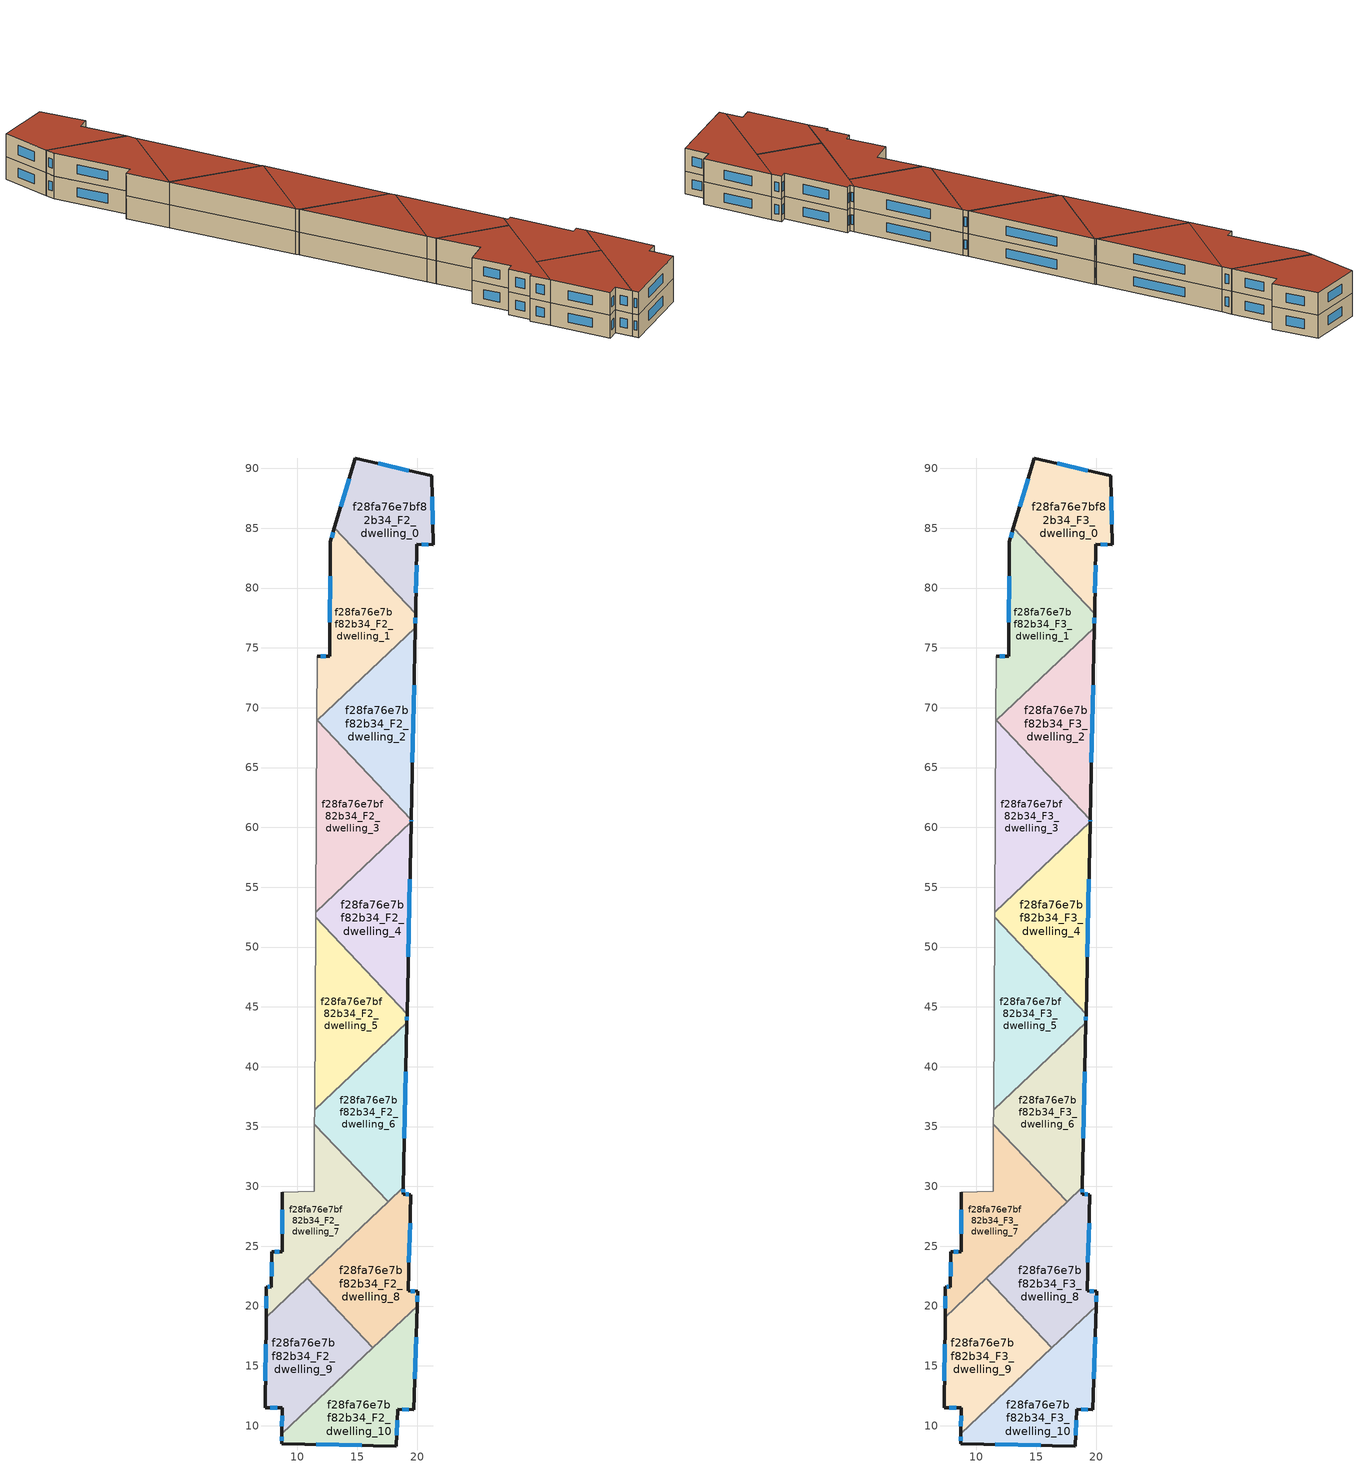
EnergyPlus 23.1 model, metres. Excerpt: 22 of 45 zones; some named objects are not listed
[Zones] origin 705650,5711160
f28fa76e7bf82b34_F2_dwelling_0
 floor to f28fa76e7bf82b34_F1_dwelling_0 (EU_floor_Construction): 21.23,89.37 21.36,83.62 19.99,83.66 19.87,77.87 13.1,85.03 14.84,90.87 z6
 wall outside (EU_wall_Construction): 19.87,77.87 19.99,83.66 21.36,83.62 21.23,89.37 14.84,90.87 13.1,85.03 z6:9
 wall to f28fa76e7bf82b34_F2_dwelling_1 (EU_wall_Construction): 13.1,85.03 19.87,77.87 z6:9
 window (EU_Window_Construction): 21.32,85.34 21.27,87.65 / 20.4,83.65 20.95,83.63 / 19.91,79.6 19.95,81.92 / 14.32,89.12 13.62,86.78 / 19.32,89.81 16.75,90.42 z6.9:8.1
f28fa76e7bf82b34_F2_dwelling_1
 floor to f28fa76e7bf82b34_F1_dwelling_1 (EU_floor_Construction): 13.1,85.03 19.87,77.87 19.84,76.68 11.61,68.9 11.64,74.31 12.69,74.3 12.75,83.87 z6
 wall outside (EU_wall_Construction): 13.1,85.03 12.75,83.87 12.69,74.3 11.64,74.31 / 19.84,76.68 19.87,77.87 z6:9
 wall adiabatic (EU_wall_Construction): 11.64,74.31 11.61,68.9 z6:9
 wall to f28fa76e7bf82b34_F2_dwelling_2 (EU_wall_Construction): 11.65,68.94 19.84,76.68 z6:9
 wall to f28fa76e7bf82b34_F2_dwelling_3 (EU_wall_Construction): 11.61,68.9 11.65,68.94 z6:9
 window (EU_Window_Construction): 12.99,84.68 12.85,84.21 / 19.85,77.04 19.86,77.51 / 12.38,74.3 11.96,74.31 / 12.73,81 12.71,77.16 z6.9:8.1
f28fa76e7bf82b34_F2_dwelling_10
 floor to f28fa76e7bf82b34_F1_dwelling_10 (EU_floor_Construction): 20,20 19.72,11.33 18.37,11.37 18.26,8.31 8.69,8.51 8.7,9.32 z6
 wall outside (EU_wall_Construction): 8.7,9.32 8.69,8.51 18.26,8.31 18.37,11.37 19.72,11.33 20,20 z6:9
 wall to f28fa76e7bf82b34_F2_dwelling_9 (EU_wall_Construction): 16.3,16.5 8.7,9.32 z6:9
 wall to f28fa76e7bf82b34_F2_dwelling_8 (EU_wall_Construction): 20,20 16.3,16.5 z6:9
 window (EU_Window_Construction): 19.8,13.92 19.92,17.4 / 18.77,11.36 19.31,11.34 / 18.29,9.22 18.34,10.45 / 11.56,8.45 15.39,8.37 / 8.7,9.08 8.7,8.75 z6.9:8.1
f28fa76e7bf82b34_F2_dwelling_2
 floor to f28fa76e7bf82b34_F1_dwelling_2 (EU_floor_Construction): 19.84,76.68 19.5,60.63 11.65,68.94 z6
 wall outside (EU_wall_Construction): 19.5,60.63 19.84,76.68 z6:9
 wall to f28fa76e7bf82b34_F2_dwelling_3 (EU_wall_Construction): 11.65,68.94 19.5,60.63 z6:9
 window (EU_Window_Construction): 19.61,65.44 19.74,71.88 z6.9:8.1
f28fa76e7bf82b34_F2_dwelling_3
 floor to f28fa76e7bf82b34_F1_dwelling_3 (EU_floor_Construction): 11.65,68.94 19.5,60.63 19.5,60.45 11.52,52.91 11.61,68.9 z6
 wall outside (EU_wall_Construction): 19.5,60.45 19.5,60.63 z6:9
 wall to f28fa76e7bf82b34_F2_dwelling_4 (EU_wall_Construction): 11.52,52.91 19.5,60.45 z6:9
 wall adiabatic (EU_wall_Construction): 11.61,68.9 11.52,52.91 z6:9
 window (EU_Window_Construction): 19.5,60.51 19.5,60.58 z6.9:8.1
f28fa76e7bf82b34_F2_dwelling_4
 floor to f28fa76e7bf82b34_F1_dwelling_4 (EU_floor_Construction): 19.5,60.45 19.16,44.39 11.52,52.48 11.52,52.91 z6
 wall outside (EU_wall_Construction): 19.16,44.39 19.5,60.45 z6:9
 wall to f28fa76e7bf82b34_F2_dwelling_5 (EU_wall_Construction): 11.52,52.48 19.16,44.39 z6:9
 wall adiabatic (EU_wall_Construction): 11.52,52.91 11.52,52.48 z6:9
 window (EU_Window_Construction): 19.26,49.2 19.4,55.65 z6.9:8.1
f28fa76e7bf82b34_F2_dwelling_5
 floor to f28fa76e7bf82b34_F1_dwelling_5 (EU_floor_Construction): 11.52,52.48 19.16,44.39 19.15,43.69 11.43,36.4 z6
 wall outside (EU_wall_Construction): 19.15,43.69 19.16,44.39 z6:9
 wall to f28fa76e7bf82b34_F2_dwelling_6 (EU_wall_Construction): 11.43,36.4 19.15,43.69 z6:9
 wall adiabatic (EU_wall_Construction): 11.52,52.48 11.43,36.4 z6:9
 window (EU_Window_Construction): 19.15,43.9 19.16,44.18 z6.9:8.1
f28fa76e7bf82b34_F2_dwelling_6
 floor to f28fa76e7bf82b34_F1_dwelling_6 (EU_floor_Construction): 19.15,43.69 18.85,29.91 17.57,28.7 11.42,35.21 11.43,36.4 z6
 wall outside (EU_wall_Construction): 18.85,29.91 19.15,43.69 z6:9
 wall to f28fa76e7bf82b34_F2_dwelling_7 (EU_wall_Construction): 11.42,35.21 17.57,28.7 z6:9
 wall adiabatic (EU_wall_Construction): 11.43,36.4 11.42,35.21 z6:9
 wall to f28fa76e7bf82b34_F2_dwelling_8 (EU_wall_Construction): 17.57,28.7 18.85,29.91 z6:9
 window (EU_Window_Construction): 18.94,34.04 19.06,39.57 z6.9:8.1
f28fa76e7bf82b34_F2_dwelling_7
 floor to f28fa76e7bf82b34_F1_dwelling_7 (EU_floor_Construction): 11.42,35.21 17.57,28.7 7.38,19.07 7.41,21.6 7.82,21.59 7.86,24.56 8.72,24.56 8.75,29.51 11.39,29.58 z6
 wall outside (EU_wall_Construction): 8.75,29.51 8.72,24.56 7.86,24.56 7.82,21.59 7.41,21.6 7.38,19.07 z6:9
 wall adiabatic (EU_wall_Construction): 11.42,35.21 11.39,29.58 8.75,29.51 z6:9
 wall to f28fa76e7bf82b34_F2_dwelling_9 (EU_wall_Construction): 7.38,19.07 10.81,22.31 z6:9
 wall to f28fa76e7bf82b34_F2_dwelling_8 (EU_wall_Construction): 10.81,22.31 17.57,28.7 z6:9
 window (EU_Window_Construction): 8.74,28.03 8.73,26.04 / 7.4,20.84 7.39,19.82 / 7.7,21.59 7.53,21.6 / 7.85,23.67 7.84,22.48 / 8.46,24.56 8.12,24.56 z6.9:8.1
f28fa76e7bf82b34_F2_dwelling_8
 floor to f28fa76e7bf82b34_F1_dwelling_8 (EU_floor_Construction): 19.48,29.31 19.25,21.26 20.04,21.24 20,20 16.3,16.5 10.81,22.31 18.85,29.91 18.84,29.34 z6
 wall outside (EU_wall_Construction): 20,20 20.04,21.24 19.25,21.26 19.48,29.31 18.84,29.34 18.85,29.91 z6:9
 wall to f28fa76e7bf82b34_F2_dwelling_9 (EU_wall_Construction): 10.81,22.31 16.3,16.5 z6:9
 window (EU_Window_Construction): 19.29,29.32 19.03,29.34 / 19.32,23.67 19.41,26.9 / 19.8,21.25 19.49,21.26 / 20.01,20.37 20.03,20.87 / 18.85,29.51 18.85,29.74 z6.9:8.1
f28fa76e7bf82b34_F2_dwelling_9
 floor to f28fa76e7bf82b34_F1_dwelling_9 (EU_floor_Construction): 10.81,22.31 16.3,16.5 8.7,9.32 8.73,11.5 7.3,11.51 7.38,19.07 z6
 wall outside (EU_wall_Construction): 7.38,19.07 7.3,11.51 8.73,11.5 8.7,9.32 z6:9
 window (EU_Window_Construction): 8.72,10.84 8.71,9.97 / 7.73,11.51 8.3,11.5 / 7.36,16.81 7.33,13.78 z6.9:8.1
f28fa76e7bf82b34_F3_dwelling_0
 floor to f28fa76e7bf82b34_F2_dwelling_0 (EU_floor_Construction): 21.23,89.37 21.36,83.62 19.99,83.66 19.87,77.87 13.1,85.03 14.84,90.87 z9
 wall outside (EU_wall_Construction): 19.87,77.87 19.99,83.66 21.36,83.62 21.23,89.37 14.84,90.87 13.1,85.03 z9:12
 wall to f28fa76e7bf82b34_F3_dwelling_1 (EU_wall_Construction): 13.1,85.03 19.87,77.87 z9:12
 window (EU_Window_Construction): 21.32,85.34 21.27,87.65 / 20.4,83.65 20.95,83.63 / 19.91,79.6 19.95,81.92 / 14.32,89.12 13.62,86.78 / 19.32,89.81 16.75,90.42 z9.9:11.1
 roof outside (EU_roof_Construction): 19.87,77.87 19.99,83.66 21.36,83.62 21.23,89.37 14.84,90.87 13.1,85.03 z12
f28fa76e7bf82b34_F3_dwelling_1
 floor to f28fa76e7bf82b34_F2_dwelling_1 (EU_floor_Construction): 13.1,85.03 19.87,77.87 19.84,76.68 11.61,68.9 11.64,74.31 12.69,74.3 12.75,83.87 z9
 wall outside (EU_wall_Construction): 13.1,85.03 12.75,83.87 12.69,74.3 11.64,74.31 / 19.84,76.68 19.87,77.87 z9:12
 wall adiabatic (EU_wall_Construction): 11.64,74.31 11.61,68.9 z9:12
 wall to f28fa76e7bf82b34_F3_dwelling_2 (EU_wall_Construction): 11.65,68.94 19.84,76.68 z9:12
 wall to f28fa76e7bf82b34_F3_dwelling_3 (EU_wall_Construction): 11.61,68.9 11.65,68.94 z9:12
 window (EU_Window_Construction): 12.99,84.68 12.85,84.21 / 19.85,77.04 19.86,77.51 / 12.38,74.3 11.96,74.31 / 12.73,81 12.71,77.16 z9.9:11.1
 roof outside (EU_roof_Construction): 19.84,76.68 19.87,77.87 13.1,85.03 12.75,83.87 12.69,74.3 11.64,74.31 11.61,68.9 z12
f28fa76e7bf82b34_F3_dwelling_10
 floor to f28fa76e7bf82b34_F2_dwelling_10 (EU_floor_Construction): 20,20 19.72,11.33 18.37,11.37 18.26,8.31 8.69,8.51 8.7,9.32 z9
 wall outside (EU_wall_Construction): 8.7,9.32 8.69,8.51 18.26,8.31 18.37,11.37 19.72,11.33 20,20 z9:12
 wall to f28fa76e7bf82b34_F3_dwelling_9 (EU_wall_Construction): 16.3,16.5 8.7,9.32 z9:12
 wall to f28fa76e7bf82b34_F3_dwelling_8 (EU_wall_Construction): 20,20 16.3,16.5 z9:12
 window (EU_Window_Construction): 19.8,13.92 19.92,17.4 / 18.77,11.36 19.31,11.34 / 18.29,9.22 18.34,10.45 / 11.56,8.45 15.39,8.37 / 8.7,9.08 8.7,8.75 z9.9:11.1
 roof outside (EU_roof_Construction): 18.26,8.31 18.37,11.37 19.72,11.33 20,20 8.7,9.32 8.69,8.51 z12
f28fa76e7bf82b34_F3_dwelling_2
 floor to f28fa76e7bf82b34_F2_dwelling_2 (EU_floor_Construction): 19.84,76.68 19.5,60.63 11.65,68.94 z9
 wall outside (EU_wall_Construction): 19.5,60.63 19.84,76.68 z9:12
 wall to f28fa76e7bf82b34_F3_dwelling_3 (EU_wall_Construction): 11.65,68.94 19.5,60.63 z9:12
 window (EU_Window_Construction): 19.61,65.44 19.74,71.88 z9.9:11.1
 roof outside (EU_roof_Construction): 19.5,60.63 19.84,76.68 11.65,68.94 z12
f28fa76e7bf82b34_F3_dwelling_3
 floor to f28fa76e7bf82b34_F2_dwelling_3 (EU_floor_Construction): 11.65,68.94 19.5,60.63 19.5,60.45 11.52,52.91 11.61,68.9 z9
 wall outside (EU_wall_Construction): 19.5,60.45 19.5,60.63 z9:12
 wall to f28fa76e7bf82b34_F3_dwelling_4 (EU_wall_Construction): 11.52,52.91 19.5,60.45 z9:12
 wall adiabatic (EU_wall_Construction): 11.61,68.9 11.52,52.91 z9:12
 window (EU_Window_Construction): 19.5,60.51 19.5,60.58 z9.9:11.1
 roof outside (EU_roof_Construction): 19.5,60.45 19.5,60.63 11.65,68.94 11.61,68.9 11.52,52.91 z12
f28fa76e7bf82b34_F3_dwelling_4
 floor to f28fa76e7bf82b34_F2_dwelling_4 (EU_floor_Construction): 19.5,60.45 19.16,44.39 11.52,52.48 11.52,52.91 z9
 wall outside (EU_wall_Construction): 19.16,44.39 19.5,60.45 z9:12
 wall to f28fa76e7bf82b34_F3_dwelling_5 (EU_wall_Construction): 11.52,52.48 19.16,44.39 z9:12
 wall adiabatic (EU_wall_Construction): 11.52,52.91 11.52,52.48 z9:12
 window (EU_Window_Construction): 19.26,49.2 19.4,55.65 z9.9:11.1
 roof outside (EU_roof_Construction): 19.16,44.39 19.5,60.45 11.52,52.91 11.52,52.48 z12
f28fa76e7bf82b34_F3_dwelling_5
 floor to f28fa76e7bf82b34_F2_dwelling_5 (EU_floor_Construction): 11.52,52.48 19.16,44.39 19.15,43.69 11.43,36.4 z9
 wall outside (EU_wall_Construction): 19.15,43.69 19.16,44.39 z9:12
 wall to f28fa76e7bf82b34_F3_dwelling_6 (EU_wall_Construction): 11.43,36.4 19.15,43.69 z9:12
 wall adiabatic (EU_wall_Construction): 11.52,52.48 11.43,36.4 z9:12
 window (EU_Window_Construction): 19.15,43.9 19.16,44.18 z9.9:11.1
 roof outside (EU_roof_Construction): 19.15,43.69 19.16,44.39 11.52,52.48 11.43,36.4 z12
f28fa76e7bf82b34_F3_dwelling_6
 floor to f28fa76e7bf82b34_F2_dwelling_6 (EU_floor_Construction): 19.15,43.69 18.85,29.91 17.57,28.7 11.42,35.21 11.43,36.4 z9
 wall outside (EU_wall_Construction): 18.85,29.91 19.15,43.69 z9:12
 wall to f28fa76e7bf82b34_F3_dwelling_7 (EU_wall_Construction): 11.42,35.21 17.57,28.7 z9:12
 wall adiabatic (EU_wall_Construction): 11.43,36.4 11.42,35.21 z9:12
 wall to f28fa76e7bf82b34_F3_dwelling_8 (EU_wall_Construction): 17.57,28.7 18.85,29.91 z9:12
 window (EU_Window_Construction): 18.94,34.04 19.06,39.57 z9.9:11.1
 roof outside (EU_roof_Construction): 18.85,29.91 19.15,43.69 11.43,36.4 11.42,35.21 17.57,28.7 z12
f28fa76e7bf82b34_F3_dwelling_7
 floor to f28fa76e7bf82b34_F2_dwelling_7 (EU_floor_Construction): 11.42,35.21 17.57,28.7 7.38,19.07 7.41,21.6 7.82,21.59 7.86,24.56 8.72,24.56 8.75,29.51 11.39,29.58 z9
 wall outside (EU_wall_Construction): 8.75,29.51 8.72,24.56 7.86,24.56 7.82,21.59 7.41,21.6 7.38,19.07 z9:12
 wall adiabatic (EU_wall_Construction): 11.42,35.21 11.39,29.58 8.75,29.51 z9:12
 wall to f28fa76e7bf82b34_F3_dwelling_9 (EU_wall_Construction): 7.38,19.07 10.81,22.31 z9:12
 wall to f28fa76e7bf82b34_F3_dwelling_8 (EU_wall_Construction): 10.81,22.31 17.57,28.7 z9:12
 window (EU_Window_Construction): 8.74,28.03 8.73,26.04 / 7.4,20.84 7.39,19.82 / 7.7,21.59 7.53,21.6 / 7.85,23.67 7.84,22.48 / 8.46,24.56 8.12,24.56 z9.9:11.1
 roof outside (EU_roof_Construction): 17.57,28.7 11.42,35.21 11.39,29.58 8.75,29.51 8.72,24.56 7.86,24.56 7.82,21.59 7.41,21.6 7.38,19.07 z12
f28fa76e7bf82b34_F3_dwelling_8
 floor to f28fa76e7bf82b34_F2_dwelling_8 (EU_floor_Construction): 19.48,29.31 19.25,21.26 20.04,21.24 20,20 16.3,16.5 10.81,22.31 18.85,29.91 18.84,29.34 z9
 wall outside (EU_wall_Construction): 20,20 20.04,21.24 19.25,21.26 19.48,29.31 18.84,29.34 18.85,29.91 z9:12
 wall to f28fa76e7bf82b34_F3_dwelling_9 (EU_wall_Construction): 10.81,22.31 16.3,16.5 z9:12
 window (EU_Window_Construction): 19.29,29.32 19.03,29.34 / 19.32,23.67 19.41,26.9 / 19.8,21.25 19.49,21.26 / 20.01,20.37 20.03,20.87 / 18.85,29.51 18.85,29.74 z9.9:11.1
 roof outside (EU_roof_Construction): 20,20 20.04,21.24 19.25,21.26 19.48,29.31 18.84,29.34 18.85,29.91 10.81,22.31 16.3,16.5 z12
f28fa76e7bf82b34_F3_dwelling_9
 floor to f28fa76e7bf82b34_F2_dwelling_9 (EU_floor_Construction): 10.81,22.31 16.3,16.5 8.7,9.32 8.73,11.5 7.3,11.51 7.38,19.07 z9
 wall outside (EU_wall_Construction): 7.38,19.07 7.3,11.51 8.73,11.5 8.7,9.32 z9:12
 window (EU_Window_Construction): 8.72,10.84 8.71,9.97 / 7.73,11.51 8.3,11.5 / 7.36,16.81 7.33,13.78 z9.9:11.1
 roof outside (EU_roof_Construction): 16.3,16.5 10.81,22.31 7.38,19.07 7.3,11.51 8.73,11.5 8.7,9.32 z12
[Building]
EU S2 Campaign: North Axis=0; Terrain=City; Solar Distribution=FullExterior
[Site:Location]
London: Latitude=51.5; Longitude=-0.5; Time Zone=0; Elevation=25
[SizingPeriod:WeatherFileDays]
AnnualSizingPeriod: Begin Month=1; Begin Day of Month=1; End Month=12; End Day of Month=31; Day of Week for Start Day=Monday; Use Weather File Daylight Saving Period=No; Use Weather File Rain and Snow Indicators=No
[MATERIAL]
EU_InternalMass_Material: Roughness=MediumRough; Thickness=0.1; Conductivity=1; Density=1800; Specific Heat=900; Thermal Absorptance=0.9; Solar Absorptance=0.7; Visible Absorptance=0.7
[MATERIAL:NOMASS] Roughness=MediumRough; Thermal Absorptance=0.9; Solar Absorptance=0.7; Visible Absorptance=0.7
Name | Thermal Resistance
EU_wall_NoMass | 1.04674
EU_roof_NoMass | 4.32442
EU_floor_NoMass | 2.04616
[WINDOWMATERIAL:SIMPLEGLAZINGSYSTEM]
EU_Window_SimpleGlazing: UFactor=4.25843; Solar Heat Gain Coefficient=0.85; Visible Transmittance=0.85
[CONSTRUCTION]
EU_wall_Construction: EU_wall_NoMass
EU_roof_Construction: EU_roof_NoMass
EU_floor_Construction: EU_floor_NoMass
EU_Window_Construction: EU_Window_SimpleGlazing
EU_InternalMass_Construction: EU_InternalMass_Material
[ZONE] Type=1; Multiplier=1; Ceiling Height=autocalculate; Floor Area=autocalculate; Part of Total Floor Area=Yes
Name | Volume
f28fa76e7bf82b34_F2_dwelling_0; f28fa76e7bf82b34_F3_dwelling_0 | 193.373
f28fa76e7bf82b34_F2_dwelling_1; f28fa76e7bf82b34_F3_dwelling_1; f28fa76e7bf82b34_F2_dwelling_4; f28fa76e7bf82b34_F3_dwelling_4 | 193.379
f28fa76e7bf82b34_F2_dwelling_10; f28fa76e7bf82b34_F3_dwelling_10 | 193.382
f28fa76e7bf82b34_F2_dwelling_2; f28fa76e7bf82b34_F3_dwelling_2 | 193.372
f28fa76e7bf82b34_F2_dwelling_3; f28fa76e7bf82b34_F3_dwelling_3 | 193.389
f28fa76e7bf82b34_F2_dwelling_5; f28fa76e7bf82b34_F3_dwelling_5 | 193.376
f28fa76e7bf82b34_F2_dwelling_6; f28fa76e7bf82b34_F3_dwelling_6 | 193.353
f28fa76e7bf82b34_F2_dwelling_7; f28fa76e7bf82b34_F3_dwelling_7 | 193.367
f28fa76e7bf82b34_F2_dwelling_8; f28fa76e7bf82b34_F3_dwelling_8 | 193.368
f28fa76e7bf82b34_F2_dwelling_9; f28fa76e7bf82b34_F3_dwelling_9 | 193.348
[INTERNALMASS] Construction=EU_InternalMass_Construction
Name | Zone or ZoneList | Surface Area
f28fa76e7bf82b34_F2_dwelling_0_EU_InternalMass | f28fa76e7bf82b34_F2_dwelling_0 | 64.4584
f28fa76e7bf82b34_F2_dwelling_1_EU_InternalMass | f28fa76e7bf82b34_F2_dwelling_1 | 64.4596
f28fa76e7bf82b34_F2_dwelling_2_EU_InternalMass | f28fa76e7bf82b34_F2_dwelling_2 | 64.453
f28fa76e7bf82b34_F2_dwelling_3_EU_InternalMass | f28fa76e7bf82b34_F2_dwelling_3 | 64.4658
f28fa76e7bf82b34_F2_dwelling_4_EU_InternalMass | f28fa76e7bf82b34_F2_dwelling_4 | 64.4592
f28fa76e7bf82b34_F2_dwelling_5_EU_InternalMass | f28fa76e7bf82b34_F2_dwelling_5 | 64.4556
f28fa76e7bf82b34_F2_dwelling_6_EU_InternalMass | f28fa76e7bf82b34_F2_dwelling_6 | 64.4551
f28fa76e7bf82b34_F2_dwelling_7_EU_InternalMass | f28fa76e7bf82b34_F2_dwelling_7 | 64.4558
f28fa76e7bf82b34_F2_dwelling_8_EU_InternalMass | f28fa76e7bf82b34_F2_dwelling_8 | 64.4556
f28fa76e7bf82b34_F2_dwelling_9_EU_InternalMass | f28fa76e7bf82b34_F2_dwelling_9 | 64.4498
f28fa76e7bf82b34_F2_dwelling_10_EU_InternalMass | f28fa76e7bf82b34_F2_dwelling_10 | 64.4606
f28fa76e7bf82b34_F3_dwelling_0_EU_InternalMass | f28fa76e7bf82b34_F3_dwelling_0 | 64.4584
f28fa76e7bf82b34_F3_dwelling_1_EU_InternalMass | f28fa76e7bf82b34_F3_dwelling_1 | 64.4596
f28fa76e7bf82b34_F3_dwelling_2_EU_InternalMass | f28fa76e7bf82b34_F3_dwelling_2 | 64.453
f28fa76e7bf82b34_F3_dwelling_3_EU_InternalMass | f28fa76e7bf82b34_F3_dwelling_3 | 64.4658
f28fa76e7bf82b34_F3_dwelling_4_EU_InternalMass | f28fa76e7bf82b34_F3_dwelling_4 | 64.4592
f28fa76e7bf82b34_F3_dwelling_5_EU_InternalMass | f28fa76e7bf82b34_F3_dwelling_5 | 64.4556
f28fa76e7bf82b34_F3_dwelling_6_EU_InternalMass | f28fa76e7bf82b34_F3_dwelling_6 | 64.4551
f28fa76e7bf82b34_F3_dwelling_7_EU_InternalMass | f28fa76e7bf82b34_F3_dwelling_7 | 64.4558
f28fa76e7bf82b34_F3_dwelling_8_EU_InternalMass | f28fa76e7bf82b34_F3_dwelling_8 | 64.4556
f28fa76e7bf82b34_F3_dwelling_9_EU_InternalMass | f28fa76e7bf82b34_F3_dwelling_9 | 64.4498
f28fa76e7bf82b34_F3_dwelling_10_EU_InternalMass | f28fa76e7bf82b34_F3_dwelling_10 | 64.4606
[OTHEREQUIPMENT] Fuel Type=Electricity; Design Level Calculation Method=Watts/Area; Power per Zone Floor Area=1; Fraction Latent=0; Fraction Radiant=0; Fraction Lost=0; Carbon Dioxide Generation Rate=0; EndUse Subcategory=EU_Step8_InternalGains
Name | Zone or ZoneList or Space or SpaceList | Schedule
EU_Step8_InternalGain_f28fa76e7bf82b34_F2_dwelling_0_f000 | f28fa76e7bf82b34_F2_dwelling_0 | EU_Step8_GainSchedule_f28fa76e7bf82b34_F2_dwelling_0_f000
EU_Step8_InternalGain_f28fa76e7bf82b34_F2_dwelling_1_f000 | f28fa76e7bf82b34_F2_dwelling_1 | EU_Step8_GainSchedule_f28fa76e7bf82b34_F2_dwelling_1_f000
EU_Step8_InternalGain_f28fa76e7bf82b34_F2_dwelling_2_f000 | f28fa76e7bf82b34_F2_dwelling_2 | EU_Step8_GainSchedule_f28fa76e7bf82b34_F2_dwelling_2_f000
EU_Step8_InternalGain_f28fa76e7bf82b34_F2_dwelling_3_f000 | f28fa76e7bf82b34_F2_dwelling_3 | EU_Step8_GainSchedule_f28fa76e7bf82b34_F2_dwelling_3_f000
EU_Step8_InternalGain_f28fa76e7bf82b34_F2_dwelling_4_f000 | f28fa76e7bf82b34_F2_dwelling_4 | EU_Step8_GainSchedule_f28fa76e7bf82b34_F2_dwelling_4_f000
EU_Step8_InternalGain_f28fa76e7bf82b34_F2_dwelling_5_f000 | f28fa76e7bf82b34_F2_dwelling_5 | EU_Step8_GainSchedule_f28fa76e7bf82b34_F2_dwelling_5_f000
EU_Step8_InternalGain_f28fa76e7bf82b34_F2_dwelling_6_f000 | f28fa76e7bf82b34_F2_dwelling_6 | EU_Step8_GainSchedule_f28fa76e7bf82b34_F2_dwelling_6_f000
EU_Step8_InternalGain_f28fa76e7bf82b34_F2_dwelling_7_f000 | f28fa76e7bf82b34_F2_dwelling_7 | EU_Step8_GainSchedule_f28fa76e7bf82b34_F2_dwelling_7_f000
EU_Step8_InternalGain_f28fa76e7bf82b34_F2_dwelling_8_f000 | f28fa76e7bf82b34_F2_dwelling_8 | EU_Step8_GainSchedule_f28fa76e7bf82b34_F2_dwelling_8_f000
EU_Step8_InternalGain_f28fa76e7bf82b34_F2_dwelling_9_f000 | f28fa76e7bf82b34_F2_dwelling_9 | EU_Step8_GainSchedule_f28fa76e7bf82b34_F2_dwelling_9_f000
EU_Step8_InternalGain_f28fa76e7bf82b34_F2_dwelling_10_f000 | f28fa76e7bf82b34_F2_dwelling_10 | EU_Step8_GainSchedule_f28fa76e7bf82b34_F2_dwelling_10_f000
EU_Step8_InternalGain_f28fa76e7bf82b34_F3_dwelling_0_f000 | f28fa76e7bf82b34_F3_dwelling_0 | EU_Step8_GainSchedule_f28fa76e7bf82b34_F3_dwelling_0_f000
EU_Step8_InternalGain_f28fa76e7bf82b34_F3_dwelling_1_f000 | f28fa76e7bf82b34_F3_dwelling_1 | EU_Step8_GainSchedule_f28fa76e7bf82b34_F3_dwelling_1_f000
EU_Step8_InternalGain_f28fa76e7bf82b34_F3_dwelling_2_f000 | f28fa76e7bf82b34_F3_dwelling_2 | EU_Step8_GainSchedule_f28fa76e7bf82b34_F3_dwelling_2_f000
EU_Step8_InternalGain_f28fa76e7bf82b34_F3_dwelling_3_f000 | f28fa76e7bf82b34_F3_dwelling_3 | EU_Step8_GainSchedule_f28fa76e7bf82b34_F3_dwelling_3_f000
EU_Step8_InternalGain_f28fa76e7bf82b34_F3_dwelling_4_f000 | f28fa76e7bf82b34_F3_dwelling_4 | EU_Step8_GainSchedule_f28fa76e7bf82b34_F3_dwelling_4_f000
EU_Step8_InternalGain_f28fa76e7bf82b34_F3_dwelling_5_f000 | f28fa76e7bf82b34_F3_dwelling_5 | EU_Step8_GainSchedule_f28fa76e7bf82b34_F3_dwelling_5_f000
EU_Step8_InternalGain_f28fa76e7bf82b34_F3_dwelling_6_f000 | f28fa76e7bf82b34_F3_dwelling_6 | EU_Step8_GainSchedule_f28fa76e7bf82b34_F3_dwelling_6_f000
EU_Step8_InternalGain_f28fa76e7bf82b34_F3_dwelling_7_f000 | f28fa76e7bf82b34_F3_dwelling_7 | EU_Step8_GainSchedule_f28fa76e7bf82b34_F3_dwelling_7_f000
EU_Step8_InternalGain_f28fa76e7bf82b34_F3_dwelling_8_f000 | f28fa76e7bf82b34_F3_dwelling_8 | EU_Step8_GainSchedule_f28fa76e7bf82b34_F3_dwelling_8_f000
EU_Step8_InternalGain_f28fa76e7bf82b34_F3_dwelling_9_f000 | f28fa76e7bf82b34_F3_dwelling_9 | EU_Step8_GainSchedule_f28fa76e7bf82b34_F3_dwelling_9_f000
EU_Step8_InternalGain_f28fa76e7bf82b34_F3_dwelling_10_f000 | f28fa76e7bf82b34_F3_dwelling_10 | EU_Step8_GainSchedule_f28fa76e7bf82b34_F3_dwelling_10_f000
[ZONEVENTILATION:DESIGNFLOWRATE] Schedule=EU_AlwaysOn; Design Flow Rate Calculation Method=AirChanges/Hour; Air Changes per Hour=0.488719; Ventilation Type=Natural; Fan Pressure Rise=0; Fan Total Efficiency=1; Constant Term Coefficient=1; Temperature Term Coefficient=0; Velocity Term Coefficient=0; Velocity Squared Term Coefficient=0; Minimum Indoor Temperature=-100; Maximum Indoor Temperature=100; Delta Temperature=-100; Minimum Outdoor Temperature=-100; Maximum Outdoor Temperature=100; Maximum Wind Speed=40
Name | Zone or ZoneList or Space or SpaceList
EU_ConstantAir_f28fa76e7bf82b34_F2_dwelling_0 | f28fa76e7bf82b34_F2_dwelling_0
EU_ConstantAir_f28fa76e7bf82b34_F2_dwelling_1 | f28fa76e7bf82b34_F2_dwelling_1
EU_ConstantAir_f28fa76e7bf82b34_F2_dwelling_2 | f28fa76e7bf82b34_F2_dwelling_2
EU_ConstantAir_f28fa76e7bf82b34_F2_dwelling_3 | f28fa76e7bf82b34_F2_dwelling_3
EU_ConstantAir_f28fa76e7bf82b34_F2_dwelling_4 | f28fa76e7bf82b34_F2_dwelling_4
EU_ConstantAir_f28fa76e7bf82b34_F2_dwelling_5 | f28fa76e7bf82b34_F2_dwelling_5
EU_ConstantAir_f28fa76e7bf82b34_F2_dwelling_6 | f28fa76e7bf82b34_F2_dwelling_6
EU_ConstantAir_f28fa76e7bf82b34_F2_dwelling_7 | f28fa76e7bf82b34_F2_dwelling_7
EU_ConstantAir_f28fa76e7bf82b34_F2_dwelling_8 | f28fa76e7bf82b34_F2_dwelling_8
EU_ConstantAir_f28fa76e7bf82b34_F2_dwelling_9 | f28fa76e7bf82b34_F2_dwelling_9
EU_ConstantAir_f28fa76e7bf82b34_F2_dwelling_10 | f28fa76e7bf82b34_F2_dwelling_10
EU_ConstantAir_f28fa76e7bf82b34_F3_dwelling_0 | f28fa76e7bf82b34_F3_dwelling_0
EU_ConstantAir_f28fa76e7bf82b34_F3_dwelling_1 | f28fa76e7bf82b34_F3_dwelling_1
EU_ConstantAir_f28fa76e7bf82b34_F3_dwelling_2 | f28fa76e7bf82b34_F3_dwelling_2
EU_ConstantAir_f28fa76e7bf82b34_F3_dwelling_3 | f28fa76e7bf82b34_F3_dwelling_3
EU_ConstantAir_f28fa76e7bf82b34_F3_dwelling_4 | f28fa76e7bf82b34_F3_dwelling_4
EU_ConstantAir_f28fa76e7bf82b34_F3_dwelling_5 | f28fa76e7bf82b34_F3_dwelling_5
EU_ConstantAir_f28fa76e7bf82b34_F3_dwelling_6 | f28fa76e7bf82b34_F3_dwelling_6
EU_ConstantAir_f28fa76e7bf82b34_F3_dwelling_7 | f28fa76e7bf82b34_F3_dwelling_7
EU_ConstantAir_f28fa76e7bf82b34_F3_dwelling_8 | f28fa76e7bf82b34_F3_dwelling_8
EU_ConstantAir_f28fa76e7bf82b34_F3_dwelling_9 | f28fa76e7bf82b34_F3_dwelling_9
EU_ConstantAir_f28fa76e7bf82b34_F3_dwelling_10 | f28fa76e7bf82b34_F3_dwelling_10
[HVACTEMPLATE:ZONE:IDEALLOADSAIRSYSTEM] System Availability Schedule=EU_AlwaysOn; Maximum Heating Supply Air Temperature=50; Minimum Cooling Supply Air Temperature=13; Maximum Heating Supply Air Humidity Ratio=0.0156; Minimum Cooling Supply Air Humidity Ratio=0.0077; Heating Limit=NoLimit; Cooling Limit=NoLimit; Heating Availability Schedule=EU_AlwaysOn; Cooling Availability Schedule=EU_CoolingOff; Dehumidification Control Type=ConstantSensibleHeatRatio; Cooling Sensible Heat Ratio=0.7; Dehumidification Setpoint=60; Humidification Control Type=None; Humidification Setpoint=30; Outdoor Air Method=None; Outdoor Air Flow Rate per Person=0.00944; Outdoor Air Flow Rate per Zone Floor Area=0; Outdoor Air Flow Rate per Zone=0; Demand Controlled Ventilation Type=None; Outdoor Air Economizer Type=NoEconomizer; Heat Recovery Type=None; Sensible Heat Recovery Effectiveness=0.7; Latent Heat Recovery Effectiveness=0.65
Name | Template Thermostat
f28fa76e7bf82b34_F2_dwelling_0 | EU_HeatOnly_f28fa76e7bf82b34_F2_dwelling_0
f28fa76e7bf82b34_F2_dwelling_1 | EU_HeatOnly_f28fa76e7bf82b34_F2_dwelling_1
f28fa76e7bf82b34_F2_dwelling_2 | EU_HeatOnly_f28fa76e7bf82b34_F2_dwelling_2
f28fa76e7bf82b34_F2_dwelling_3 | EU_HeatOnly_f28fa76e7bf82b34_F2_dwelling_3
f28fa76e7bf82b34_F2_dwelling_4 | EU_HeatOnly_f28fa76e7bf82b34_F2_dwelling_4
f28fa76e7bf82b34_F2_dwelling_5 | EU_HeatOnly_f28fa76e7bf82b34_F2_dwelling_5
f28fa76e7bf82b34_F2_dwelling_6 | EU_HeatOnly_f28fa76e7bf82b34_F2_dwelling_6
f28fa76e7bf82b34_F2_dwelling_7 | EU_HeatOnly_f28fa76e7bf82b34_F2_dwelling_7
f28fa76e7bf82b34_F2_dwelling_8 | EU_HeatOnly_f28fa76e7bf82b34_F2_dwelling_8
f28fa76e7bf82b34_F2_dwelling_9 | EU_HeatOnly_f28fa76e7bf82b34_F2_dwelling_9
f28fa76e7bf82b34_F2_dwelling_10 | EU_HeatOnly_f28fa76e7bf82b34_F2_dwelling_10
f28fa76e7bf82b34_F3_dwelling_0 | EU_HeatOnly_f28fa76e7bf82b34_F3_dwelling_0
f28fa76e7bf82b34_F3_dwelling_1 | EU_HeatOnly_f28fa76e7bf82b34_F3_dwelling_1
f28fa76e7bf82b34_F3_dwelling_2 | EU_HeatOnly_f28fa76e7bf82b34_F3_dwelling_2
f28fa76e7bf82b34_F3_dwelling_3 | EU_HeatOnly_f28fa76e7bf82b34_F3_dwelling_3
f28fa76e7bf82b34_F3_dwelling_4 | EU_HeatOnly_f28fa76e7bf82b34_F3_dwelling_4
f28fa76e7bf82b34_F3_dwelling_5 | EU_HeatOnly_f28fa76e7bf82b34_F3_dwelling_5
f28fa76e7bf82b34_F3_dwelling_6 | EU_HeatOnly_f28fa76e7bf82b34_F3_dwelling_6
f28fa76e7bf82b34_F3_dwelling_7 | EU_HeatOnly_f28fa76e7bf82b34_F3_dwelling_7
f28fa76e7bf82b34_F3_dwelling_8 | EU_HeatOnly_f28fa76e7bf82b34_F3_dwelling_8
f28fa76e7bf82b34_F3_dwelling_9 | EU_HeatOnly_f28fa76e7bf82b34_F3_dwelling_9
f28fa76e7bf82b34_F3_dwelling_10 | EU_HeatOnly_f28fa76e7bf82b34_F3_dwelling_10
[SIZING:ZONE] Zone Cooling Design Supply Air Temperature Input Method=SupplyAirTemperature; Zone Cooling Design Supply Air Temperature=13; Zone Heating Design Supply Air Temperature Input Method=SupplyAirTemperature; Zone Heating Design Supply Air Temperature=50; Zone Cooling Design Supply Air Humidity Ratio=0.008; Zone Heating Design Supply Air Humidity Ratio=0.008; Cooling Design Air Flow Method=DesignDay; Cooling Design Air Flow Rate=0; Cooling Minimum Air Flow per Zone Floor Area=0.000762; Cooling Minimum Air Flow=0; Cooling Minimum Air Flow Fraction=0.2; Heating Design Air Flow Method=DesignDay; Heating Design Air Flow Rate=0; Heating Maximum Air Flow per Zone Floor Area=0.002032; Heating Maximum Air Flow=0.141576; Heating Maximum Air Flow Fraction=0.3; Account for Dedicated Outdoor Air System=No; Dedicated Outdoor Air System Control Strategy=NeutralSupplyAir; Dedicated Outdoor Air Low Setpoint Temperature for Design=autosize; Dedicated Outdoor Air High Setpoint Temperature for Design=autosize; Zone Load Sizing Method=Sensible Load Only No Latent Load; Zone Latent Cooling Design Supply Air Humidity Ratio Input Method=HumidityRatioDifference; Zone Cooling Design Supply Air Humidity Ratio Difference=0.005; Zone Latent Heating Design Supply Air Humidity Ratio Input Method=HumidityRatioDifference; Zone Humidification Design Supply Air Humidity Ratio Difference=0.005
f28fa76e7bf82b34_F2_dwelling_0; f28fa76e7bf82b34_F2_dwelling_1; f28fa76e7bf82b34_F2_dwelling_2; f28fa76e7bf82b34_F2_dwelling_3; f28fa76e7bf82b34_F2_dwelling_4; f28fa76e7bf82b34_F2_dwelling_5; f28fa76e7bf82b34_F2_dwelling_6; f28fa76e7bf82b34_F2_dwelling_7; f28fa76e7bf82b34_F2_dwelling_8; f28fa76e7bf82b34_F2_dwelling_9; f28fa76e7bf82b34_F2_dwelling_10; f28fa76e7bf82b34_F3_dwelling_0; f28fa76e7bf82b34_F3_dwelling_1; f28fa76e7bf82b34_F3_dwelling_2; f28fa76e7bf82b34_F3_dwelling_3; f28fa76e7bf82b34_F3_dwelling_4; f28fa76e7bf82b34_F3_dwelling_5; f28fa76e7bf82b34_F3_dwelling_6; f28fa76e7bf82b34_F3_dwelling_7; f28fa76e7bf82b34_F3_dwelling_8; f28fa76e7bf82b34_F3_dwelling_9; f28fa76e7bf82b34_F3_dwelling_10
[SCHEDULE:CONSTANT]
Name | Hourly Value
EU_AlwaysOn | 1
EU_CoolingOff | 0
[SCHEDULE:FILE] Column Number=1; Rows to Skip at Top=0; Number of Hours of Data=8760; Column Separator=Comma; Interpolate to Timestep=No; Minutes per Item=60; Adjust Schedule for Daylight Savings=Yes
Name | File
EU_Step8_GainSchedule_f28fa76e7bf82b34_F2_dwelling_0_f000 | ../../schedules/f28fa76e7bf82b34/f28fa76e7bf82b34_F2_dwelling_0_f000_gain.csv
EU_Step8_GainSchedule_f28fa76e7bf82b34_F2_dwelling_1_f000 | ../../schedules/f28fa76e7bf82b34/f28fa76e7bf82b34_F2_dwelling_1_f000_gain.csv
EU_Step8_GainSchedule_f28fa76e7bf82b34_F2_dwelling_2_f000 | ../../schedules/f28fa76e7bf82b34/f28fa76e7bf82b34_F2_dwelling_2_f000_gain.csv
EU_Step8_GainSchedule_f28fa76e7bf82b34_F2_dwelling_3_f000 | ../../schedules/f28fa76e7bf82b34/f28fa76e7bf82b34_F2_dwelling_3_f000_gain.csv
EU_Step8_GainSchedule_f28fa76e7bf82b34_F2_dwelling_4_f000 | ../../schedules/f28fa76e7bf82b34/f28fa76e7bf82b34_F2_dwelling_4_f000_gain.csv
EU_Step8_GainSchedule_f28fa76e7bf82b34_F2_dwelling_5_f000 | ../../schedules/f28fa76e7bf82b34/f28fa76e7bf82b34_F2_dwelling_5_f000_gain.csv
EU_Step8_GainSchedule_f28fa76e7bf82b34_F2_dwelling_6_f000 | ../../schedules/f28fa76e7bf82b34/f28fa76e7bf82b34_F2_dwelling_6_f000_gain.csv
EU_Step8_GainSchedule_f28fa76e7bf82b34_F2_dwelling_7_f000 | ../../schedules/f28fa76e7bf82b34/f28fa76e7bf82b34_F2_dwelling_7_f000_gain.csv
EU_Step8_GainSchedule_f28fa76e7bf82b34_F2_dwelling_8_f000 | ../../schedules/f28fa76e7bf82b34/f28fa76e7bf82b34_F2_dwelling_8_f000_gain.csv
EU_Step8_GainSchedule_f28fa76e7bf82b34_F2_dwelling_9_f000 | ../../schedules/f28fa76e7bf82b34/f28fa76e7bf82b34_F2_dwelling_9_f000_gain.csv
EU_Step8_GainSchedule_f28fa76e7bf82b34_F2_dwelling_10_f000 | ../../schedules/f28fa76e7bf82b34/f28fa76e7bf82b34_F2_dwelling_10_f000_gain.csv
EU_Step8_GainSchedule_f28fa76e7bf82b34_F3_dwelling_0_f000 | ../../schedules/f28fa76e7bf82b34/f28fa76e7bf82b34_F3_dwelling_0_f000_gain.csv
EU_Step8_GainSchedule_f28fa76e7bf82b34_F3_dwelling_1_f000 | ../../schedules/f28fa76e7bf82b34/f28fa76e7bf82b34_F3_dwelling_1_f000_gain.csv
EU_Step8_GainSchedule_f28fa76e7bf82b34_F3_dwelling_2_f000 | ../../schedules/f28fa76e7bf82b34/f28fa76e7bf82b34_F3_dwelling_2_f000_gain.csv
EU_Step8_GainSchedule_f28fa76e7bf82b34_F3_dwelling_3_f000 | ../../schedules/f28fa76e7bf82b34/f28fa76e7bf82b34_F3_dwelling_3_f000_gain.csv
EU_Step8_GainSchedule_f28fa76e7bf82b34_F3_dwelling_4_f000 | ../../schedules/f28fa76e7bf82b34/f28fa76e7bf82b34_F3_dwelling_4_f000_gain.csv
EU_Step8_GainSchedule_f28fa76e7bf82b34_F3_dwelling_5_f000 | ../../schedules/f28fa76e7bf82b34/f28fa76e7bf82b34_F3_dwelling_5_f000_gain.csv
EU_Step8_GainSchedule_f28fa76e7bf82b34_F3_dwelling_6_f000 | ../../schedules/f28fa76e7bf82b34/f28fa76e7bf82b34_F3_dwelling_6_f000_gain.csv
EU_Step8_GainSchedule_f28fa76e7bf82b34_F3_dwelling_7_f000 | ../../schedules/f28fa76e7bf82b34/f28fa76e7bf82b34_F3_dwelling_7_f000_gain.csv
EU_Step8_GainSchedule_f28fa76e7bf82b34_F3_dwelling_8_f000 | ../../schedules/f28fa76e7bf82b34/f28fa76e7bf82b34_F3_dwelling_8_f000_gain.csv
EU_Step8_GainSchedule_f28fa76e7bf82b34_F3_dwelling_9_f000 | ../../schedules/f28fa76e7bf82b34/f28fa76e7bf82b34_F3_dwelling_9_f000_gain.csv
EU_Step8_GainSchedule_f28fa76e7bf82b34_F3_dwelling_10_f000 | ../../schedules/f28fa76e7bf82b34/f28fa76e7bf82b34_F3_dwelling_10_f000_gain.csv
